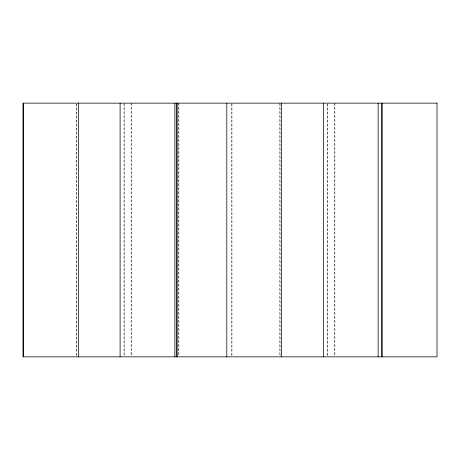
<?xml version="1.0" encoding="UTF-8"?>
<svg xmlns="http://www.w3.org/2000/svg" width="460" height="460" viewBox="0 0 460 460"><rect width="100%" height="100%" fill="white"/><g stroke="black" fill="none" stroke-linecap="round" stroke-linejoin="round"><path stroke-width="0.34" stroke-dasharray="2.3 1.72" d="M334.891 103.149L334.891 356.132M334.339 103.149L334.374 356.132M327.359 103.868L327.359 356.132M327.319 103.868L327.319 356.132M280.105 103.868L280.105 356.132M279.588 103.149L279.553 356.132M231.972 103.868L231.972 356.132M231.455 103.868L231.42 356.132M178.888 103.149L178.888 356.132M178.854 103.149L178.854 356.132M131.635 103.149L131.635 356.132M131.123 103.149L131.083 356.132M124.102 103.149L124.102 356.132M124.068 103.868L124.068 356.132M76.849 103.868L76.849 356.132M76.297 103.868L76.337 356.132"/><path stroke-width="0.69" d="M382.214 103.149L382.214 356.851M381.662 103.149L381.662 356.851M378.137 103.149L378.137 356.851M323.351 103.149L323.351 356.851M281.589 103.149L281.589 356.851M226.809 103.149L226.809 356.851M177.186 103.149L177.186 356.851M176.634 103.149L176.634 356.851M174.88 103.149L174.88 356.851M120.094 103.149L120.094 356.851M78.338 103.149L78.338 356.851M23.552 103.149L23.552 356.851M437 103.149L23 103.149L23 356.851L437 356.851L437 103.149"/></g></svg>
